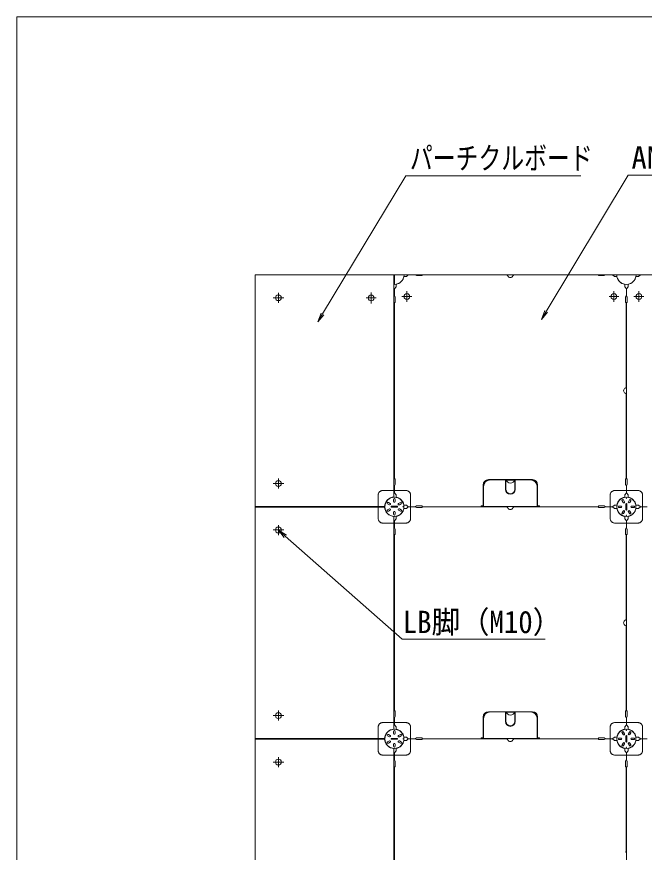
# Model space of a CAD drawing. Units: millimetres, scale not verified. Extents: x -600 to 600, y -416 to 415.
# Drawn here: x -600 to -397.1, y 145.4 to 415.5 of the extents above; entities that cross this region are included whole.
import ezdxf
from ezdxf.enums import TextEntityAlignment as Align

# ---------------------------------------------------------------- set-up
doc = ezdxf.new("R2010")
doc.units = ezdxf.units.MM
doc.header["$LTSCALE"] = 5
doc.linetypes.add('DASHED3', pattern=[4, 3, -1])
for name, color, linetype, lineweight in [('0-0_zumenwaku', 6, 'Continuous', 9), ('0-8_center', 5, 'Continuous', 9), ('0-A_0', 3, 'Continuous', 9), ('1-5_6文字', 2, 'Continuous', 9)]:
    doc.layers.add(name, color=color, linetype=linetype, lineweight=lineweight)
doc.styles.add('ＭＳ ゴシック', font='')
doc.styles.get('ＭＳ ゴシック').set_extended_font_data('MS Gothic')

# ---------------------------------------------------------------- blocks, each defined once
blk = doc.blocks.new('MLeader23')
at = {"layer": '1-5_6文字', "color": 1}
blk.add_line((-473.159, 364.053), (-417.625, 364.053), dxfattribs=at)
at = {"layer": '1-5_6文字'}
blk.add_line((-502.671, 316.822), (-501.123, 319.393), dxfattribs=at)
at = {"layer": '1-5_6文字', "color": 1}
blk.add_lwpolyline([(-501.123, 319.393), (-474.239, 364.053), (-473.159, 364.053)], dxfattribs=at)
at = {"layer": '1-5_6文字'}
blk.add_lwpolyline([(-500.695, 319.135), (-502.671, 316.822), (-501.552, 319.651)], dxfattribs=at)
at = {"layer": '1-5_6文字', "style": 'ＭＳ ゴシック', "width": 0.75}
blk.add_text('パーチクルボード', height=7.221, dxfattribs=at).set_placement((-472.889, 364.028), align=Align.BOTTOM_LEFT)
blk = doc.blocks.new('MLeader30')
at = {"layer": '1-5_6文字', "color": 1}
blk.add_line((-401.231, 364.248), (-346.986, 364.248), dxfattribs=at)
at = {"layer": '1-5_6文字'}
blk.add_line((-430.363, 317.665), (-428.816, 320.235), dxfattribs=at)
at = {"layer": '1-5_6文字', "color": 1}
blk.add_lwpolyline([(-428.816, 320.235), (-402.311, 364.248), (-401.231, 364.248)], dxfattribs=at)
at = {"layer": '1-5_6文字'}
blk.add_lwpolyline([(-428.387, 319.977), (-430.363, 317.665), (-429.244, 320.493)], dxfattribs=at)
at = {"layer": '1-5_6文字', "style": 'ＭＳ ゴシック'}
blk.add_text('AN3000パネル', height=7.221, dxfattribs=at).set_placement((-401.246, 364.239), align=Align.BOTTOM_LEFT)
blk = doc.blocks.new('MLeader32')
at = {"layer": '1-5_6文字'}
blk.add_line((-515.39, 249.541), (-513.141, 247.556), dxfattribs=at)
at = {"layer": '1-5_6文字', "color": 1}
blk.add_line((-474.348, 214.261), (-429.118, 214.261), dxfattribs=at)
at = {"layer": '1-5_6文字'}
blk.add_lwpolyline([(-513.472, 247.181), (-515.39, 249.541), (-512.81, 247.931)], dxfattribs=at)
at = {"layer": '1-5_6文字', "color": 1}
blk.add_lwpolyline([(-513.141, 247.556), (-475.428, 214.261), (-474.348, 214.261)], dxfattribs=at)
at = {"layer": '1-5_6文字', "style": 'ＭＳ ゴシック', "width": 0.95}
blk.add_text('LB脚（M10）', height=7.221, dxfattribs=at).set_placement((-475.221, 214.074), align=Align.BOTTOM_LEFT)

msp = doc.modelspace()

# ---------------------------------------------------------------- linework, layer by layer
at = {"layer": '0-0_zumenwaku'}
msp.add_lwpolyline([(-599.965, -415.517), (600.035, -415.517), (600.035, 415.483), (-599.965, 415.483)], close=True, dxfattribs=at)
at = {"layer": '0-8_center'}
for p, q in [((-517.113, 324.651), (-513.646, 324.651)), ((-515.39, 323.012), (-515.39, 326.22)), ((-487.028, 324.576), (-483.821, 324.576)), ((-485.39, 326.3), (-485.39, 322.833)), ((-475.478, 325.026), (-472.271, 325.026)), ((-473.84, 326.75), (-473.84, 323.283)), ((-405.301, 325.026), (-408.509, 325.026)), ((-406.94, 326.75), (-406.94, 323.283)), ((-400.478, 325.026), (-397.271, 325.026)), ((-398.84, 326.75), (-398.84, 323.283)), ((-515.39, 266.215), (-515.39, 263.007)), ((-517.113, 264.576), (-513.646, 264.576)), ((-517.113, 249.576), (-513.646, 249.576)), ((-515.39, 247.937), (-515.39, 251.145)), ((-517.113, 189.576), (-513.646, 189.576)), ((-515.39, 191.215), (-515.39, 188.007)), ((-515.39, 172.937), (-515.39, 176.145)), ((-517.113, 174.576), (-513.646, 174.576))]:
    msp.add_line(p, q, dxfattribs=at)
at = {"layer": '0-A_0'}
for p, q in [((-102.89, 332.076), (-522.89, 332.076)), ((-522.89, 332.076), (-522.89, 84.576)), ((-478.04, 332.076), (-478.04, 260.223)), ((-477.89, 332.076), (-477.89, 328.956)), ((-474.814, 331.551), (-473.99, 331.551)), ((-473.99, 331.551), (-473.39, 332.061)), ((-473.39, 332.061), (-471.14, 332.061)), ((-468.89, 332.046), (-441.712, 332.046)), ((-468.89, 332.046), (-468.89, 331.806)), ((-411.89, 332.046), (-439.067, 332.046)), ((-411.89, 332.046), (-411.89, 331.806)), ((-410.09, 331.806), (-411.89, 331.806)), ((-406.79, 331.551), (-407.39, 332.061)), ((-405.965, 331.551), (-406.79, 331.551)), ((-477.875, 327.576), (-477.875, 325.326)), ((-403.415, 329.001), (-403.415, 328.176)), ((-403.415, 328.176), (-402.905, 327.576)), ((-402.905, 327.576), (-402.905, 325.326)), ((-402.365, 328.176), (-402.875, 327.576)), ((-402.875, 327.576), (-402.875, 325.326)), ((-402.365, 329.001), (-402.365, 328.176)), ((-402.905, 325.326), (-403.16, 324.876)), ((-403.16, 324.876), (-403.16, 323.076)), ((-402.875, 325.326), (-402.62, 324.876)), ((-402.62, 324.876), (-402.62, 323.076)), ((-477.86, 323.076), (-477.86, 266.076)), ((-477.86, 323.076), (-477.62, 323.076)), ((-402.92, 323.076), (-403.16, 323.076)), ((-402.92, 323.076), (-402.92, 295.899)), ((-402.86, 323.076), (-402.86, 266.076)), ((-402.86, 323.076), (-402.62, 323.076)), ((-402.92, 266.076), (-402.92, 293.254)), ((-477.86, 266.076), (-477.62, 266.076)), ((-477.62, 264.276), (-477.62, 266.076)), ((-446.84, 265.776), (-441.815, 265.776)), ((-441.965, 262.686), (-441.965, 265.626)), ((-441.965, 265.026), (-441.815, 265.026)), ((-441.965, 264.876), (-441.815, 264.876)), ((-441.815, 262.686), (-441.815, 265.626)), ((-438.965, 265.776), (-433.94, 265.776)), ((-438.965, 262.686), (-438.965, 265.626)), ((-438.965, 265.026), (-438.815, 265.026)), ((-438.965, 264.876), (-438.815, 264.876)), ((-438.815, 262.686), (-438.815, 265.626)), ((-402.92, 266.076), (-403.16, 266.076)), ((-402.86, 266.076), (-402.62, 266.076)), ((-402.62, 264.276), (-402.62, 266.076)), ((-449.09, 257.136), (-449.09, 263.526)), ((-431.69, 257.136), (-431.69, 263.526)), ((-402.905, 261.576), (-402.905, 263.826)), ((-402.875, 263.826), (-402.62, 264.276)), ((-402.875, 261.576), (-402.875, 263.826)), ((-478.145, 258.801), (-478.145, 259.476)), ((-477.635, 258.801), (-477.635, 259.476)), ((-403.531, 258.698), (-403.869, 259.282)), ((-403.415, 260.976), (-402.905, 261.576)), ((-403.415, 260.121), (-403.415, 260.976)), ((-402.365, 260.976), (-402.875, 261.576)), ((-402.365, 260.121), (-402.365, 260.976)), ((-402.248, 258.698), (-401.91, 259.282)), ((-481.039, 257.151), (-522.89, 257.151)), ((-481.039, 257.001), (-522.89, 257.001)), ((-479.511, 257.718), (-480.096, 258.055)), ((-479.256, 258.16), (-479.841, 258.497)), ((-476.99, 257.226), (-478.79, 257.226)), ((-476.99, 256.926), (-478.79, 256.926)), ((-476.523, 258.16), (-475.939, 258.497)), ((-476.268, 257.718), (-475.684, 258.055)), ((-474.845, 257.601), (-473.99, 257.601)), ((-473.99, 257.601), (-473.39, 257.091)), ((-473.39, 257.091), (-471.14, 257.091)), ((-471.14, 257.061), (-470.69, 256.806)), ((-470.69, 256.806), (-468.89, 256.806)), ((-468.89, 257.106), (-468.89, 257.346)), ((-468.89, 257.106), (-449.84, 257.106)), ((-468.89, 257.046), (-441.712, 257.046)), ((-468.89, 257.046), (-468.89, 256.806)), ((-449.84, 257.106), (-449.84, 257.346)), ((-449.09, 257.346), (-449.84, 257.346)), ((-449.09, 257.136), (-431.69, 257.136)), ((-411.89, 257.046), (-439.067, 257.046)), ((-431.69, 257.346), (-430.94, 257.346)), ((-430.94, 257.106), (-430.94, 257.346)), ((-430.94, 257.106), (-411.89, 257.106)), ((-411.89, 257.106), (-411.89, 257.346)), ((-410.09, 257.346), (-411.89, 257.346)), ((-411.89, 257.046), (-411.89, 256.806)), ((-410.09, 256.806), (-411.89, 256.806)), ((-409.64, 257.091), (-410.09, 257.346)), ((-409.64, 257.061), (-410.09, 256.806)), ((-407.39, 257.091), (-409.64, 257.091)), ((-407.39, 257.061), (-409.64, 257.061)), ((-406.79, 257.601), (-407.39, 257.091)), ((-406.79, 256.551), (-407.39, 257.061)), ((-405.907, 257.601), (-406.79, 257.601)), ((-404.615, 257.331), (-405.29, 257.331)), ((-404.615, 256.821), (-405.29, 256.821)), ((-403.973, 258.443), (-404.31, 259.027)), ((-403.04, 257.976), (-403.04, 256.176)), ((-402.74, 257.976), (-402.74, 256.176)), ((-401.806, 258.443), (-401.469, 259.027)), ((-401.165, 257.331), (-400.49, 257.331)), ((-401.165, 256.821), (-400.49, 256.821)), ((-399.873, 257.601), (-398.99, 257.601)), ((-398.99, 257.601), (-398.39, 257.091)), ((-398.99, 256.551), (-398.39, 257.061)), ((-398.39, 257.091), (-396.14, 257.091)), ((-398.39, 257.061), (-396.14, 257.061)), ((-479.511, 256.435), (-480.096, 256.097)), ((-479.256, 255.993), (-479.841, 255.655)), ((-478.145, 255.351), (-478.145, 254.676)), ((-478.04, 253.93), (-478.04, 185.223)), ((-477.635, 255.351), (-477.635, 254.676)), ((-477.365, 254.031), (-477.365, 253.176)), ((-476.523, 255.993), (-475.939, 255.655)), ((-476.268, 256.435), (-475.684, 256.097)), ((-405.907, 256.551), (-406.79, 256.551)), ((-403.973, 255.71), (-404.31, 255.125)), ((-403.531, 255.455), (-403.869, 254.87)), ((-403.415, 254.031), (-403.415, 253.176)), ((-402.365, 254.031), (-402.365, 253.176)), ((-402.248, 255.455), (-401.91, 254.87)), ((-401.806, 255.71), (-401.469, 255.125)), ((-399.873, 256.551), (-398.99, 256.551)), ((-402.365, 253.176), (-402.875, 252.576)), ((-402.875, 252.576), (-402.875, 250.326)), ((-477.62, 249.876), (-477.62, 248.076)), ((-402.905, 250.326), (-403.16, 249.876)), ((-403.16, 249.876), (-403.16, 248.076)), ((-477.86, 248.076), (-477.86, 191.076)), ((-477.86, 248.076), (-477.62, 248.076)), ((-402.92, 248.076), (-403.16, 248.076)), ((-402.92, 248.076), (-402.92, 220.899)), ((-402.86, 248.076), (-402.86, 191.076)), ((-402.86, 248.076), (-402.62, 248.076)), ((-402.92, 191.076), (-402.92, 218.254)), ((-477.86, 191.076), (-477.62, 191.076)), ((-477.62, 189.276), (-477.62, 191.076)), ((-446.84, 190.776), (-441.815, 190.776)), ((-441.965, 187.686), (-441.965, 190.626)), ((-441.965, 190.026), (-441.815, 190.026)), ((-441.965, 189.876), (-441.815, 189.876)), ((-441.815, 187.686), (-441.815, 190.626)), ((-438.965, 190.776), (-433.94, 190.776)), ((-438.965, 187.686), (-438.965, 190.626)), ((-438.965, 190.026), (-438.815, 190.026)), ((-438.965, 189.876), (-438.815, 189.876)), ((-438.815, 187.686), (-438.815, 190.626)), ((-403.16, 189.276), (-403.16, 191.076)), ((-402.92, 191.076), (-403.16, 191.076)), ((-402.905, 188.826), (-403.16, 189.276)), ((-402.86, 191.076), (-402.62, 191.076)), ((-449.09, 182.136), (-449.09, 188.526)), ((-431.69, 182.136), (-431.69, 188.526)), ((-403.415, 185.976), (-402.905, 186.576)), ((-402.905, 186.576), (-402.905, 188.826)), ((-402.875, 186.576), (-402.875, 188.826)), ((-402.365, 185.976), (-402.875, 186.576)), ((-478.145, 183.801), (-478.145, 184.476)), ((-477.635, 183.801), (-477.635, 184.476)), ((-403.973, 183.443), (-404.31, 184.027)), ((-403.531, 183.698), (-403.869, 184.282)), ((-403.415, 185.121), (-403.415, 185.976)), ((-402.365, 185.121), (-402.365, 185.976)), ((-402.248, 183.698), (-401.91, 184.282)), ((-401.806, 183.443), (-401.469, 184.027)), ((-481.039, 182.151), (-522.89, 182.151)), ((-481.039, 182.001), (-522.89, 182.001)), ((-479.511, 182.718), (-480.096, 183.055)), ((-479.511, 181.435), (-480.096, 181.097)), ((-479.256, 183.16), (-479.841, 183.497)), ((-479.256, 180.993), (-479.841, 180.655)), ((-476.99, 182.226), (-478.79, 182.226)), ((-476.99, 181.926), (-478.79, 181.926)), ((-476.523, 183.16), (-475.939, 183.497)), ((-476.523, 180.993), (-475.939, 180.655)), ((-476.268, 182.718), (-475.684, 183.055)), ((-476.268, 181.435), (-475.684, 181.097)), ((-474.845, 182.601), (-473.99, 182.601)), ((-473.99, 182.601), (-473.39, 182.091)), ((-473.39, 182.091), (-471.14, 182.091)), ((-471.14, 182.061), (-470.69, 181.806)), ((-470.69, 181.806), (-468.89, 181.806)), ((-468.89, 182.106), (-468.89, 182.346)), ((-468.89, 182.106), (-449.84, 182.106)), ((-468.89, 182.046), (-441.712, 182.046)), ((-468.89, 182.046), (-468.89, 181.806)), ((-449.84, 182.106), (-449.84, 182.346)), ((-449.09, 182.346), (-449.84, 182.346)), ((-449.09, 182.136), (-431.69, 182.136)), ((-411.89, 182.046), (-439.067, 182.046)), ((-431.69, 182.346), (-430.94, 182.346)), ((-430.94, 182.106), (-430.94, 182.346)), ((-430.94, 182.106), (-411.89, 182.106)), ((-410.09, 182.346), (-411.89, 182.346)), ((-411.89, 182.106), (-411.89, 182.346)), ((-411.89, 182.046), (-411.89, 181.806)), ((-410.09, 181.806), (-411.89, 181.806)), ((-409.64, 182.061), (-410.09, 181.806)), ((-406.79, 182.601), (-407.39, 182.091)), ((-405.907, 182.601), (-406.79, 182.601)), ((-405.907, 181.551), (-406.79, 181.551)), ((-404.615, 182.331), (-405.29, 182.331)), ((-404.615, 181.821), (-405.29, 181.821)), ((-403.04, 182.976), (-403.04, 181.176)), ((-402.74, 182.976), (-402.74, 181.176)), ((-401.165, 182.331), (-400.49, 182.331)), ((-401.165, 181.821), (-400.49, 181.821)), ((-399.873, 182.601), (-398.99, 182.601)), ((-399.873, 181.551), (-398.99, 181.551)), ((-398.99, 182.601), (-398.39, 182.091)), ((-398.99, 181.551), (-398.39, 182.061)), ((-398.39, 182.091), (-396.14, 182.091)), ((-398.39, 182.061), (-396.14, 182.061)), ((-478.145, 180.351), (-478.145, 179.676)), ((-478.04, 178.93), (-478.04, 110.223)), ((-477.635, 180.351), (-477.635, 179.676)), ((-477.365, 179.031), (-477.365, 178.176)), ((-403.973, 180.71), (-404.31, 180.125)), ((-403.531, 180.455), (-403.869, 179.87)), ((-403.415, 179.031), (-403.415, 178.176)), ((-402.365, 179.031), (-402.365, 178.176)), ((-402.248, 180.455), (-401.91, 179.87)), ((-401.806, 180.71), (-401.469, 180.125)), ((-403.415, 178.176), (-402.905, 177.576)), ((-402.905, 177.576), (-402.905, 175.326)), ((-402.365, 178.176), (-402.875, 177.576)), ((-402.875, 177.576), (-402.875, 175.326)), ((-477.86, 173.076), (-477.86, 116.076)), ((-477.86, 173.076), (-477.62, 173.076)), ((-477.62, 174.876), (-477.62, 173.076)), ((-402.905, 175.326), (-403.16, 174.876)), ((-403.16, 174.876), (-403.16, 173.076)), ((-402.92, 173.076), (-403.16, 173.076)), ((-402.92, 173.076), (-402.92, 145.899)), ((-402.875, 175.326), (-402.62, 174.876)), ((-402.86, 173.076), (-402.86, 116.076)), ((-402.86, 173.076), (-402.62, 173.076)), ((-402.62, 174.876), (-402.62, 173.076))]:
    msp.add_line(p, q, dxfattribs=at)
at = {"layer": '0-A_0', "color": 2}
for p, q in [((-447.515, 265.851), (-433.265, 265.851)), ((-447.515, 265.701), (-447.416, 265.701)), ((-441.788, 265.701), (-438.991, 265.701)), ((-433.265, 265.701), (-433.364, 265.701)), ((-449.165, 257.346), (-449.165, 264.201)), ((-449.015, 264.102), (-449.015, 264.201)), ((-431.765, 264.102), (-431.765, 264.201)), ((-431.615, 257.346), (-431.615, 264.201)), ((-449.165, 182.346), (-449.165, 189.201)), ((-449.015, 189.102), (-449.015, 189.201)), ((-447.515, 190.851), (-433.265, 190.851)), ((-447.515, 190.701), (-447.416, 190.701)), ((-441.788, 190.701), (-438.991, 190.701)), ((-433.265, 190.701), (-433.364, 190.701)), ((-431.765, 189.102), (-431.765, 189.201)), ((-431.615, 182.346), (-431.615, 189.201))]:
    msp.add_line(p, q, dxfattribs=at)
at = {"layer": '0-A_0', "color": 2, "linetype": 'DASHED3'}
for p, q in [((-481.64, 262.326), (-474.14, 262.326)), ((-399.14, 262.326), (-406.64, 262.326)), ((-483.14, 253.326), (-483.14, 260.826)), ((-472.64, 253.326), (-472.64, 260.826)), ((-408.14, 253.326), (-408.14, 260.826)), ((-397.64, 253.326), (-397.64, 260.826)), ((-481.64, 251.826), (-474.14, 251.826)), ((-399.14, 251.826), (-406.64, 251.826)), ((-481.64, 187.326), (-474.14, 187.326)), ((-399.14, 187.326), (-406.64, 187.326)), ((-483.14, 178.326), (-483.14, 185.826)), ((-472.64, 178.326), (-472.64, 185.826)), ((-408.14, 178.326), (-408.14, 185.826)), ((-397.64, 178.326), (-397.64, 185.826)), ((-481.64, 176.826), (-474.14, 176.826)), ((-399.14, 176.826), (-406.64, 176.826))]:
    msp.add_line(p, q, dxfattribs=at)
at = {"layer": '0-A_0'}
for points in [[(-471.14, 332.061), (-470.69, 331.806), (-468.89, 331.806)], [(-407.39, 332.061), (-409.64, 332.061), (-410.09, 331.806)], [(-399.814, 331.551), (-398.99, 331.551), (-398.39, 332.061), (-396.14, 332.061)], [(-477.365, 329.001), (-477.365, 328.176), (-477.875, 327.576)], [(-477.875, 325.326), (-477.62, 324.876), (-477.62, 323.076)], [(-402.905, 263.826), (-403.16, 264.276), (-403.16, 266.076)], [(-477.875, 261.576), (-477.875, 263.826), (-477.62, 264.276)], [(-477.365, 260.121), (-477.365, 260.976), (-477.875, 261.576)], [(-474.845, 256.551), (-473.99, 256.551), (-473.39, 257.061), (-471.14, 257.061)], [(-471.14, 257.091), (-470.69, 257.346), (-468.89, 257.346)], [(-477.365, 253.176), (-477.875, 252.576), (-477.875, 250.326), (-477.62, 249.876)], [(-403.415, 253.176), (-402.905, 252.576), (-402.905, 250.326)], [(-402.875, 250.326), (-402.62, 249.876), (-402.62, 248.076)], [(-477.875, 186.576), (-477.875, 188.826), (-477.62, 189.276)], [(-402.875, 188.826), (-402.62, 189.276), (-402.62, 191.076)], [(-477.365, 185.121), (-477.365, 185.976), (-477.875, 186.576)], [(-474.845, 181.551), (-473.99, 181.551), (-473.39, 182.061), (-471.14, 182.061)], [(-471.14, 182.091), (-470.69, 182.346), (-468.89, 182.346)], [(-407.39, 182.091), (-409.64, 182.091), (-410.09, 182.346)], [(-406.79, 181.551), (-407.39, 182.061), (-409.64, 182.061)], [(-477.365, 178.176), (-477.875, 177.576), (-477.875, 175.326), (-477.62, 174.876)]]:
    msp.add_lwpolyline(points, dxfattribs=at)
for centre, radius in [((-515.39, 324.651), 0.938), ((-485.39, 324.576), 0.938), ((-473.84, 325.026), 0.938), ((-406.94, 325.026), 0.938), ((-398.84, 325.026), 0.938), ((-515.39, 264.576), 0.938), ((-477.89, 257.076), 3.09), ((-402.89, 257.076), 3.09), ((-402.89, 259.851), 0.0433), ((-475.115, 257.076), 0.0433), ((-402.89, 254.301), 0.0433), ((-515.39, 249.576), 0.938), ((-515.39, 189.576), 0.938), ((-477.89, 182.076), 3.09), ((-402.89, 182.076), 3.09), ((-402.89, 184.851), 0.0433), ((-475.115, 182.076), 0.0433), ((-402.89, 179.301), 0.0433), ((-515.39, 174.576), 0.938)]:
    msp.add_circle(centre, radius, dxfattribs=at)
for centre, radius, start, end in [((-477.89, 332.076), 3.12, 270, 0), ((-441.712, 331.506), 0.54, 23.31796, 90), ((-440.39, 332.076), 0.9, 203.31796, 336.68204), ((-439.067, 331.506), 0.54, 90, 156.68204), ((-402.89, 332.076), 3.12, 180, 0), ((-402.89, 294.576), 0.9, 113.31796, 246.68204), ((-403.46, 295.899), 0.54, 293.31796, 0), ((-403.46, 293.254), 0.54, 0, 66.68204), ((-446.84, 263.526), 2.25, 90, 180), ((-441.89, 265.626), 0.075, 0, 180), ((-440.39, 266.245), 1.5, 198.19487, 341.80513), ((-438.89, 265.626), 0.075, 0, 180), ((-433.94, 263.526), 2.25, 0, 90), ((-440.39, 262.686), 1.575, 180, 0), ((-440.39, 262.686), 1.425, 180, 0), ((-477.89, 257.076), 3.15, 92.7294, 178.63569), ((-477.89, 259.476), 0.255, 360, 180), ((-477.89, 257.076), 3.15, 9.59407, 80.40593), ((-404.09, 259.155), 0.255, 30, 210), ((-401.69, 259.155), 0.255, 330, 150), ((-477.89, 257.076), 3.15, 181.36431, 267.2706), ((-479.968, 258.276), 0.255, 60, 240), ((-479.384, 257.939), 0.255, 240, 60), ((-478.79, 257.076), 0.15, 90, 270), ((-477.89, 258.801), 0.255, 180, 360), ((-476.99, 257.076), 0.15, 270, 90), ((-476.396, 257.939), 0.255, 120, 300), ((-475.811, 258.276), 0.255, 300, 120), ((-441.712, 256.506), 0.54, 23.31796, 90), ((-440.39, 257.076), 0.9, 203.31796, 336.68204), ((-439.067, 256.506), 0.54, 90, 156.68204), ((-405.29, 257.076), 0.255, 90, 270), ((-404.615, 257.076), 0.255, 270, 90), ((-403.752, 258.57), 0.255, 210, 30), ((-402.89, 257.976), 0.15, 0, 180), ((-402.027, 258.57), 0.255, 150, 330), ((-401.165, 257.076), 0.255, 90, 270), ((-400.49, 257.076), 0.255, 270, 90), ((-479.968, 255.876), 0.255, 120, 300), ((-479.384, 256.214), 0.255, 300, 120), ((-477.89, 255.351), 0.255, 0, 180), ((-477.89, 254.676), 0.255, 180, 0), ((-477.89, 257.076), 3.15, 279.59407, 350.40593), ((-476.396, 256.214), 0.255, 60, 240), ((-475.811, 255.876), 0.255, 240, 60), ((-404.09, 254.998), 0.255, 150, 330), ((-403.752, 255.582), 0.255, 330, 150), ((-402.89, 256.176), 0.15, 180, 0), ((-402.027, 255.582), 0.255, 30, 210), ((-401.69, 254.998), 0.255, 210, 30), ((-402.89, 219.576), 0.9, 113.31796, 246.68204), ((-403.46, 220.899), 0.54, 293.31796, 0), ((-403.46, 218.254), 0.54, 0, 66.68204), ((-446.84, 188.526), 2.25, 90, 180), ((-441.89, 190.626), 0.075, 0, 180), ((-440.39, 191.245), 1.5, 198.19487, 341.80513), ((-438.89, 190.626), 0.075, 0, 180), ((-433.94, 188.526), 2.25, 0, 90), ((-440.39, 187.686), 1.575, 180, 0), ((-440.39, 187.686), 1.425, 180, 0), ((-477.89, 182.076), 3.15, 92.7294, 178.63569), ((-477.89, 184.476), 0.255, 360, 180), ((-477.89, 183.801), 0.255, 180, 360), ((-404.09, 184.155), 0.255, 30, 210), ((-403.752, 183.57), 0.255, 210, 30), ((-402.027, 183.57), 0.255, 150, 330), ((-401.69, 184.155), 0.255, 330, 150), ((-477.89, 182.076), 3.15, 181.36431, 267.2706), ((-479.968, 183.276), 0.255, 60, 240), ((-479.968, 180.876), 0.255, 120, 300), ((-479.384, 182.939), 0.255, 240, 60), ((-479.384, 181.214), 0.255, 300, 120), ((-478.79, 182.076), 0.15, 90, 270), ((-476.99, 182.076), 0.15, 270, 90), ((-476.396, 182.939), 0.255, 120, 300), ((-476.396, 181.214), 0.255, 60, 240), ((-475.811, 183.276), 0.255, 300, 120), ((-475.811, 180.876), 0.255, 240, 60), ((-441.712, 181.506), 0.54, 23.31796, 90), ((-440.39, 182.076), 0.9, 203.31796, 336.68204), ((-439.067, 181.506), 0.54, 90, 156.68204), ((-405.29, 182.076), 0.255, 90, 270), ((-404.615, 182.076), 0.255, 270, 90), ((-402.89, 182.976), 0.15, 0, 180), ((-402.89, 181.176), 0.15, 180, 0), ((-401.165, 182.076), 0.255, 90, 270), ((-400.49, 182.076), 0.255, 270, 90), ((-477.89, 180.351), 0.255, 0, 180), ((-477.89, 179.676), 0.255, 180, 0), ((-404.09, 179.998), 0.255, 150, 330), ((-403.752, 180.582), 0.255, 330, 150), ((-402.027, 180.582), 0.255, 30, 210), ((-401.69, 179.998), 0.255, 210, 30), ((-403.46, 145.899), 0.54, 293.31796, 0)]:
    msp.add_arc(centre, radius, start, end, dxfattribs=at)
at = {"layer": '0-A_0', "color": 2}
for centre, radius, start, end in [((-477.89, 332.076), 3.15, 279.59407, 350.40593), ((-402.89, 332.076), 3.15, 189.59407, 260.40593), ((-402.89, 332.076), 3.15, 279.59407, 350.40593), ((-447.515, 264.201), 1.65, 90, 180), ((-447.515, 264.201), 1.5, 90, 180), ((-433.265, 264.201), 1.65, 360, 90), ((-433.265, 264.201), 1.5, 360, 90), ((-402.89, 257.076), 3.15, 99.59407, 170.40593), ((-402.89, 257.076), 3.15, 9.59407, 80.40593), ((-402.89, 257.076), 3.15, 189.59407, 260.40593), ((-402.89, 257.076), 3.15, 279.59407, 350.40593), ((-447.515, 189.201), 1.65, 90, 180), ((-447.515, 189.201), 1.5, 90, 180), ((-433.265, 189.201), 1.65, 360, 90), ((-433.265, 189.201), 1.5, 360, 90), ((-477.89, 182.076), 3.15, 9.59407, 80.40593), ((-477.89, 182.076), 3.15, 9.59407, 80.40593), ((-402.89, 182.076), 3.15, 99.59407, 170.40593), ((-402.89, 182.076), 3.15, 9.59407, 80.40593), ((-477.89, 182.076), 3.15, 279.59407, 350.40593), ((-402.89, 182.076), 3.15, 189.59407, 260.40593), ((-402.89, 182.076), 3.15, 279.59407, 350.40593)]:
    msp.add_arc(centre, radius, start, end, dxfattribs=at)
at = {"layer": '0-A_0', "color": 2, "linetype": 'DASHED3'}
for centre, radius, start, end in [((-481.64, 260.826), 1.5, 90, 180), ((-474.14, 260.826), 1.5, 0, 90), ((-406.64, 260.826), 1.5, 90, 180), ((-399.14, 260.826), 1.5, 0, 90), ((-477.89, 257.076), 3.15, 9.59407, 80.40593), ((-481.64, 253.326), 1.5, 180, 270), ((-474.14, 253.326), 1.5, 270, 0), ((-406.64, 253.326), 1.5, 180, 270), ((-399.14, 253.326), 1.5, 270, 0), ((-481.64, 185.826), 1.5, 90, 180), ((-474.14, 185.826), 1.5, 0, 90), ((-406.64, 185.826), 1.5, 90, 180), ((-399.14, 185.826), 1.5, 0, 90), ((-481.64, 178.326), 1.5, 180, 270), ((-474.14, 178.326), 1.5, 270, 0), ((-406.64, 178.326), 1.5, 180, 270), ((-399.14, 178.326), 1.5, 270, 0)]:
    msp.add_arc(centre, radius, start, end, dxfattribs=at)

# ---------------------------------------------------------------- block references
at = {"layer": '1-5_6文字'}
for name in ['MLeader23', 'MLeader30', 'MLeader32']:
    msp.add_blockref(name, (0, 0), dxfattribs=at)

doc.saveas('drawing.dxf')
